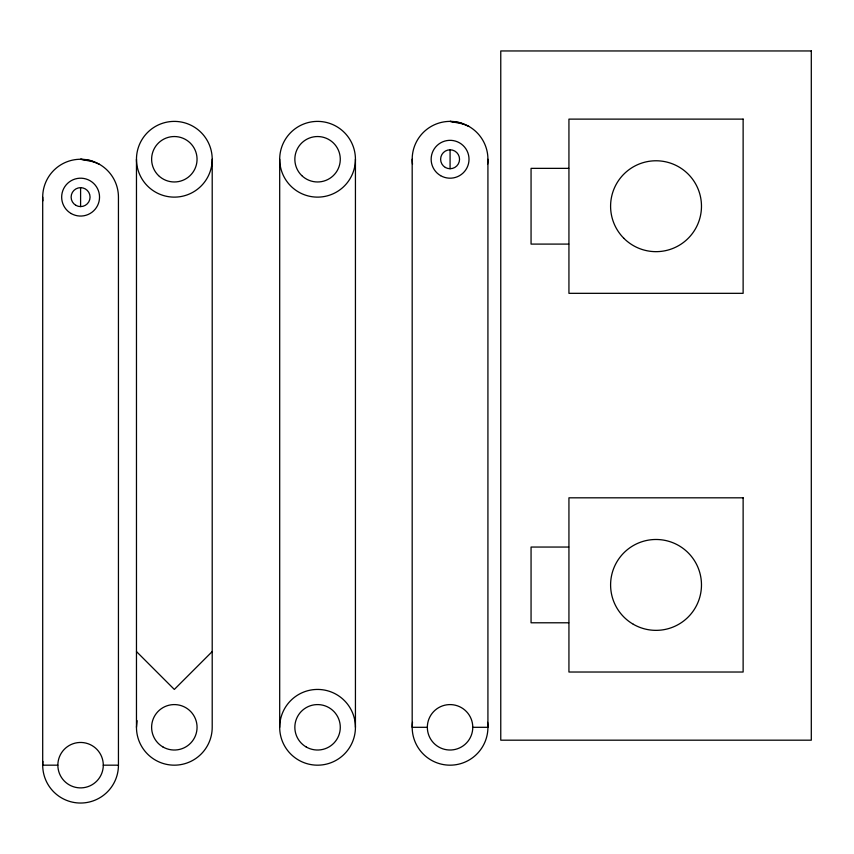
<?xml version="1.0" encoding="UTF-8"?>
<svg xmlns="http://www.w3.org/2000/svg" width="854" height="854" viewBox="0 0 854 854"><rect width="100%" height="100%" fill="white"/><g stroke="black" fill="none" stroke-linecap="round" stroke-linejoin="round"><path stroke-width="1.28" d="M212.208 159.26A37.875 37.875 0 0 1 155.396 192.054A37.875 37.875 0 0 1 155.396 126.467A37.875 37.875 0 0 1 212.208 159.26L212.208 727.309A37.875 37.875 0 0 1 174.333 765.173A37.875 37.875 0 0 1 136.469 727.309L137.12 720.669M212.208 651.559L174.333 689.434L136.469 651.559M568.721 168.355L531.06 168.355L531.06 244.095L568.721 244.095M568.721 547.051L531.06 547.051L531.06 622.79L568.721 622.79M427.331 727.309L412.183 727.309L412.183 159.26M472.774 727.309A22.727 22.727 0 0 0 438.7 707.624A22.727 22.727 0 0 0 438.7 746.983A22.727 22.727 0 0 0 472.774 727.309L487.922 727.309L487.922 159.26M57.848 765.173L42.7 765.173L42.7 197.125M103.291 765.173A22.727 22.727 0 0 1 69.206 784.847A22.727 22.727 0 0 1 69.206 745.499A22.727 22.727 0 0 1 103.291 765.173L118.439 765.173L118.439 197.125A37.875 37.875 0 0 0 78.717 159.303A37.875 37.875 0 0 0 42.881 200.829M462.74 123.873L450.058 121.385A37.875 37.875 0 0 0 412.514 164.203M93.246 161.737L80.575 159.26L90.375 160.552L99.502 164.331M468.995 126.467L459.858 122.677L450.058 121.385A37.875 37.875 0 0 1 487.602 164.203M450.079 149.792L450.079 168.729M355.435 159.26A37.875 37.875 0 0 1 298.622 192.054A37.875 37.875 0 0 1 298.622 126.467A37.875 37.875 0 0 1 355.435 159.26L355.435 727.309A37.875 37.875 0 0 1 298.622 760.103A37.875 37.875 0 0 1 298.622 694.505A37.875 37.875 0 0 1 355.435 727.309M279.696 159.26L279.696 727.309M136.469 159.26L136.469 727.309M80.596 187.656L80.596 206.593M118.439 765.173A37.875 37.875 0 0 1 78.717 802.995A37.875 37.875 0 0 1 42.881 761.469M487.602 722.356A37.875 37.875 0 0 1 450.058 765.173A37.875 37.875 0 0 1 412.514 722.356M811.3 50.952L500.764 50.952L500.764 740.183L811.3 740.183L811.3 50.952M743.129 119.122L568.935 119.122L568.935 293.328L743.129 293.328L743.129 119.122M743.129 497.818L568.935 497.818L568.935 672.023L743.129 672.023L743.129 497.818M623.9 238.351A45.443 45.443 0 0 0 699.928 217.983A45.443 45.443 0 0 0 644.268 162.324A45.443 45.443 0 0 0 623.9 238.351M633.316 624.274A45.443 45.443 0 0 0 701.476 584.915A45.443 45.443 0 0 0 633.316 545.567A45.443 45.443 0 0 0 633.316 624.274M158.545 175.593A22.727 22.727 0 0 0 196.377 164.769A22.727 22.727 0 0 0 168.089 137.409A22.727 22.727 0 0 0 158.545 175.593M162.975 746.983A22.727 22.727 0 0 0 197.06 727.309A22.727 22.727 0 0 0 162.975 707.624A22.727 22.727 0 0 0 162.975 746.983M306.202 746.983A22.727 22.727 0 0 0 340.287 727.309A22.727 22.727 0 0 0 306.202 707.624A22.727 22.727 0 0 0 306.202 746.983M301.772 175.593A22.727 22.727 0 0 0 339.604 164.769A22.727 22.727 0 0 0 311.315 137.409A22.727 22.727 0 0 0 301.772 175.593M75.857 205.323A9.469 9.469 0 0 0 90.065 197.125A9.469 9.469 0 0 0 75.857 188.926A9.469 9.469 0 0 0 75.857 205.323M71.128 213.521A18.937 18.937 0 0 0 99.534 197.125A18.937 18.937 0 0 0 71.128 180.728A18.937 18.937 0 0 0 71.128 213.521M445.35 167.459A9.469 9.469 0 0 0 459.548 159.26A9.469 9.469 0 0 0 445.35 151.062A9.469 9.469 0 0 0 445.35 167.459M440.611 175.657A18.937 18.937 0 0 0 469.017 159.26A18.937 18.937 0 0 0 440.611 142.864A18.937 18.937 0 0 0 440.611 175.657"/></g></svg>
